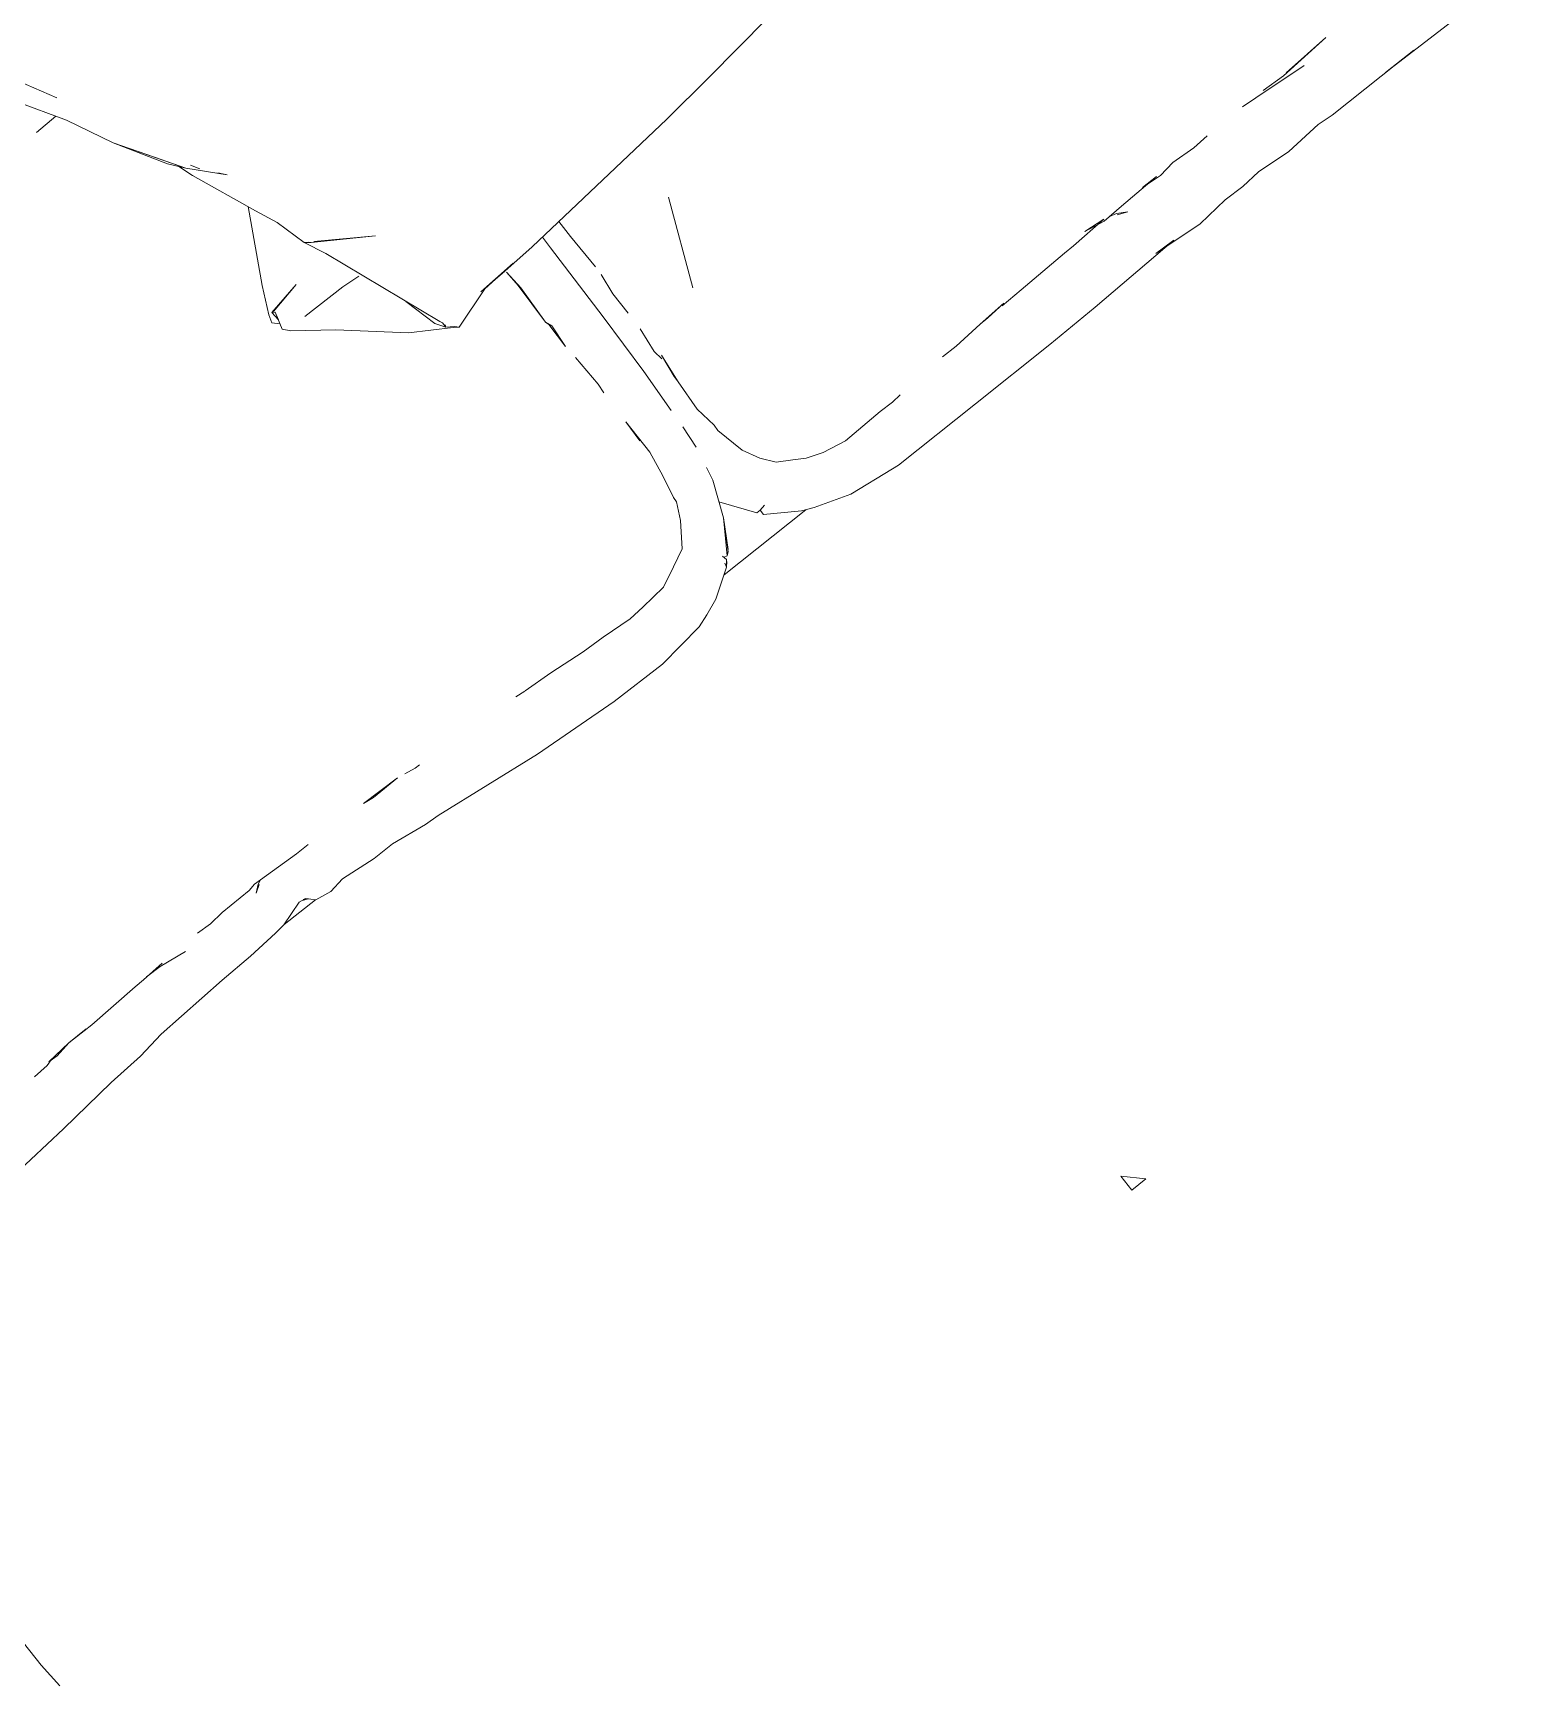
# Model space of a CAD drawing. Header units: millimetres. Extents: x 0 to 57242, y -59538 to 11130.
# Drawn here: x 21121 to 22170, y -23989 to -22819 of the extents above; entities that cross this region are included whole.
import ezdxf

# ---------------------------------------------------------------- set-up
doc = ezdxf.new("R2010")
doc.units = ezdxf.units.MM
doc.layers.add('G-IMPT', color=8, linetype='Continuous', lineweight=9)
doc.layers.add('I-FURN', color=30, linetype='Continuous', lineweight=9)

# ---------------------------------------------------------------- blocks, each defined once
blk = doc.blocks.new('LR1190_SOFA_19 - SOFA_ICV_DXF-V7-Level 0')
at = {"layer": 'G-IMPT'}
for p, q in [((126.7, 1080.4), (140.6, 1106.4)), ((131.1, 1063.8), (150.9, 1096.2)), ((135.2, 1070.6), (153.3, 1070.2)), ((131.1, 1063.8), (115.2, 1030.6)), ((115.2, 1030.6), (86.2, 984.5)), ((115.2, 1030.6), (94.4, 995)), ((98.7, 1004.3), (115.2, 1030.6)), ((98.7, 1004.3), (86.2, 984.5)), ((94.4, 995), (86.2, 984.5)), ((86.2, 984.5), (66.2, 962.4)), ((82.3, 983.9), (78.7, 977.7)), ((85.7, 977.3), (89.2, 988.4)), ((85.7, 977.3), (66.3, 930)), ((70.6, 967.7), (66.2, 962.4)), ((59.6, 914), (66.3, 930)), ((95.7, 885.7), (68.6, 935.6)), ((59.6, 914), (53.4, 891)), ((46.2, 875.3), (53.4, 891)), ((49.5, 887.9), (53.4, 891)), ((50.8, 889.3), (53.4, 891)), ((49.5, 887.9), (10.8, 863.1)), ((10.8, 863.1), (47.6, 887.2)), ((95.7, 885.7), (104.9, 866.3)), ((46.2, 875.3), (13, 787.2)), ((76.3, 871.2), (102.2, 866.4)), ((76.3, 871.2), (100.9, 866.3)), ((100.1, 865.1), (102.2, 866.4)), ((102.2, 866.4), (101.7, 859.4)), ((104.9, 866.3), (106.8, 860.8)), ((100.1, 865.1), (103.7, 852.6)), ((100.1, 865.1), (101.7, 859.4)), ((106.8, 860.8), (102.6, 856.5)), ((37.9, 848.2), (51.5, 849.3)), ((85.7, 849.7), (51.5, 849.3)), ((99.7, 847.9), (74.3, 828.5)), ((99.7, 847.9), (103.7, 852.6)), ((35.4, 794.7), (74.3, 828.5)), ((-302.6, 810.9), (-243.8, 803.8)), ((23, 813.4), (16.6, 788.3)), ((-243.8, 803.8), (-202.3, 799.3)), ((-71.2, 787.8), (-202.3, 799.3)), ((-97, 776.8), (-97.1, 790.1)), ((-80.9, 779.1), (-81.1, 788.7)), ((-71.2, 787.8), (-45.3, 786.4)), ((-22.8, 785.7), (-53.3, 787.2)), ((-26.5, 785.5), (-53.3, 787.2)), ((-45.7, 785.2), (-46.7, 770.1)), ((-45.7, 785.2), (-46.2, 772.6)), ((-22.8, 785.7), (-45.3, 786.4)), ((-26.5, 785.5), (4.8, 775.7)), ((8.3, 777.9), (35.4, 794.7)), ((16.6, 788.3), (12.1, 781.5)), ((12.1, 785.2), (13, 787.2)), ((12.1, 785.2), (12.1, 781.5)), ((-97, 776.8), (-97.4, 748.9)), ((-79.7, 717.8), (-80.9, 779.1)), ((-45.4, 740.2), (-46.2, 772.6)), ((7.1, 778), (4.8, 775.7)), ((4.8, 775.7), (8.3, 777.9)), ((7.1, 778), (12.1, 781.5)), ((12.1, 781.5), (11.6, 783)), ((-45.4, 740.2), (-46.7, 770.1)), ((-168.6, 755.2), (-142.2, 694.2)), ((-97.3, 742.1), (-95.1, 726.2)), ((-47.1, 735.4), (-45.4, 740.2)), ((-45.4, 740.2), (-46.1, 737.5)), ((-45.6, 718), (-46.1, 737.5)), ((-95.1, 726.2), (-95.2, 708.7)), ((-45.6, 718), (-47.1, 735.4)), ((-79.7, 717.8), (-78, 669.6)), ((-47.1, 682.7), (-46.4, 707.4)), ((-92.6, 675.9), (-94.8, 694.8)), ((-46.5, 675.3), (-47.1, 682.7)), ((-95.1, 670.8), (-92.7, 653.3)), ((-95.1, 670.8), (-92.6, 648.5)), ((-92.6, 675.9), (-93.7, 668.6)), ((-76, 635.7), (-78, 669.6)), ((-92.7, 653.3), (-92.6, 648.5)), ((-90.9, 625), (-92.6, 648.5)), ((-45.7, 622.2), (-45.7, 649.5)), ((-45.7, 649.5), (-45.3, 632.7)), ((-90.9, 625), (-93.4, 608.7)), ((-75.2, 621.7), (-73.7, 604.3)), ((-45.7, 622.2), (-42.5, 603.3)), ((-93.1, 604), (-93.4, 608.7)), ((-93.1, 604), (-97.8, 582.3)), ((-38.9, 586.5), (-42.5, 603.3)), ((-68.3, 578.8), (-70.4, 588.6)), ((-38.9, 586.5), (-38.6, 582.7)), ((-104.1, 570.2), (-97.8, 582.3)), ((-68.3, 578.8), (-57.7, 553.1)), ((-32.6, 570.5), (-38.6, 582.7)), ((-111.3, 560.8), (-104.1, 570.2)), ((-62.2, 564.1), (-78.3, 541.1)), ((-21, 554.2), (-32.6, 570.5)), ((-603.7, 553.6), (-563.3, 551.1)), ((-603.7, 553.6), (-566, 551.6)), ((-538.2, 551.1), (-579.3, 547.8)), ((-563.3, 551.1), (-545.6, 552)), ((-538.2, 551.1), (-526.9, 552)), ((-481.7, 550.8), (-494.4, 551.6)), ((-481.7, 550.8), (-463.7, 551.9)), ((-451.2, 550.1), (-463.7, 551.9)), ((-435.8, 551.3), (-451.2, 550.1)), ((-415.9, 550.4), (-448.4, 551.4)), ((-448.4, 551.4), (-435.8, 551.3)), ((-415.9, 550.4), (-399.6, 549.7)), ((-410, 548.4), (-404.2, 549.9)), ((-384.3, 552.4), (-400.5, 550.9)), ((-371.8, 549.4), (-400.5, 550.9)), ((-399.6, 549.7), (-384.3, 552.4)), ((-141.7, 545.3), (-129.7, 549.8)), ((-121.7, 554.8), (-129.7, 549.8)), ((-111.3, 560.8), (-121.7, 554.8)), ((-46.1, 533.5), (-57.7, 553.1)), ((-57.7, 553.1), (-42.9, 530.5)), ((-57.7, 553.1), (-45.1, 532.2)), ((-8.3, 548.1), (-21, 554.2)), ((223.9, 550.5), (220.1, 550.4)), ((223.9, 550.5), (232.2, 551.9)), ((237.9, 552.8), (268.1, 553.6)), ((260, 552.6), (237.9, 552.8)), ((260, 552.6), (268.1, 553.6)), ((327.5, 555.3), (316.9, 555.3)), ((327.5, 555.3), (364.2, 556.9)), ((362.2, 555.4), (358.4, 556.9)), ((367.3, 551.2), (361.7, 554.8)), ((367.3, 551.2), (362.2, 555.4)), ((369.9, 555.9), (364.2, 556.9)), ((369.9, 555.9), (394.6, 555.5)), ((406.1, 554.4), (394.6, 555.5)), ((406.1, 554.4), (417.5, 554.9)), ((453, 552.9), (432.2, 550.1)), ((468, 553), (450.4, 553.9)), ((453, 552.9), (465.1, 553.2)), ((468, 553), (475.7, 552.8)), ((516.6, 550.8), (475.7, 552.8)), ((516.6, 550.8), (537.2, 550.9)), ((537.2, 550.9), (521.4, 550.9)), ((537.2, 550.9), (549.4, 548.7)), ((537.2, 550.9), (556.8, 549.2)), ((-410, 548.4), (-417, 544.3)), ((-409.7, 547.3), (-417, 544.3)), ((-363.4, 549.4), (-371.8, 549.4)), ((-363.4, 549.4), (-351.4, 549)), ((-323.3, 548.1), (-351.4, 549)), ((-323.3, 548.1), (-305.6, 547.7)), ((-307.8, 548.5), (-285.4, 547.3)), ((-307.8, 548.5), (-292.5, 547.4)), ((-285.4, 547.3), (-292.5, 547.4)), ((-262.4, 545.7), (-285.4, 547.3)), ((-262.4, 545.7), (-250.1, 545.7)), ((-202.4, 542.7), (-209.8, 543.3)), ((-191.5, 542.9), (-202.4, 542.7)), ((-191.5, 542.9), (-159.2, 541.9)), ((-141.7, 545.3), (-159.2, 541.9)), ((-81.3, 541.3), (-86, 542.1)), ((-81.3, 541.3), (-78.3, 541.1)), ((-81.3, 537.2), (-81.3, 541.1)), ((-8.3, 548.1), (6.3, 541.1)), ((6.3, 541.1), (26.7, 539.2)), ((38.6, 538.3), (26.7, 539.2)), ((38.6, 538.3), (61.9, 540)), ((79.4, 540.9), (61.9, 540)), ((79.4, 540.9), (106.5, 543.3)), ((106.5, 543.3), (128.8, 544.7)), ((129.1, 544.7), (136.6, 545.4)), ((549.4, 548.7), (556.8, 549.2)), ((559.3, 548), (554.5, 549.4)), ((556.8, 549.2), (554.5, 549.4)), ((559.3, 548), (571.3, 547.3)), ((-81.3, 537.2), (-103.9, 522.5)), ((-42.9, 530.5), (-45.1, 532.2)), ((-45, 532.5), (-42.9, 530.5)), ((-42.9, 530.5), (-40.6, 531)), ((-40.8, 528.7), (-40, 532.3)), ((-37.4, 524.4), (-40.8, 528.7)), ((-40.2, 527.3), (-37.4, 524.4)), ((-37.4, 524.4), (-38.4, 527.4)), ((345, 527), (340.6, 525)), ((347.4, 527.4), (342.1, 526.3)), ((344, 527), (342.1, 526.3)), ((365.8, 521.4), (347.4, 527.4)), ((-138.7, 510), (-112.5, 518.8)), ((-112.5, 518.8), (-103.9, 522.5)), ((-32.8, 521.3), (-106.8, 521.2)), ((-17.5, 511.5), (-37.4, 524.4)), ((269.9, 518.4), (243.1, 514.6)), ((269.9, 518.4), (286.4, 518.4)), ((313, 521), (286.4, 518.4)), ((313, 521), (325.1, 519.1)), ((325.1, 519.1), (337, 521.2)), ((337, 521.2), (342.1, 526.3)), ((365.7, 521.5), (337.2, 521.4)), ((374.1, 520.5), (365.8, 521.4)), ((374.1, 520.5), (398.2, 518.9)), ((398.2, 518.9), (424.5, 517.9)), ((424.5, 517.9), (482.1, 515)), ((503.4, 511.9), (482.1, 515)), ((-736.3, 506.2), (-621.3, 507.8)), ((-646.9, 507.8), (-621.3, 507.8)), ((-646.9, 507.8), (-572.9, 507.8)), ((-572.9, 507.8), (-560.9, 508.8)), ((-560.9, 508.8), (-532.9, 506.8)), ((-532.9, 506.8), (-507, 509)), ((-491.9, 507.8), (-507, 509)), ((-491.9, 507.8), (-476.1, 508)), ((-451.8, 505.8), (-476.1, 508)), ((-414, 509), (-451.8, 505.8)), ((-414, 509), (-429.9, 508.3)), ((-356.6, 505.9), (-429.9, 508.3)), ((-315.1, 505.3), (-356.6, 505.9)), ((-315.1, 505.3), (-247.8, 505.1)), ((-177.9, 505.1), (-247.8, 505.1)), ((-177.9, 505.1), (-173, 505.8)), ((-138.7, 510), (-173, 505.8)), ((-5.5, 506.8), (-17.5, 511.5)), ((4, 503.4), (-5.5, 506.8)), ((4, 503.4), (40.7, 498.9)), ((84.2, 499.5), (149.9, 504.2)), ((232.1, 514), (149.9, 504.2)), ((243.1, 514.6), (232.1, 514)), ((503.4, 511.9), (531.3, 510.3)), ((578, 505.6), (531.3, 510.3)), ((650, 499.7), (578, 505.6)), ((84.2, 499.5), (40.7, 498.9)), ((827.3, 267.1), (827.3, 217.9)), ((826.2, 198.2), (827.3, 217.9)), ((12.7, 12.7), (0, 0)), ((12.7, 0), (12.7, 12.7)), ((0, 0), (12.7, 0))]:
    blk.add_line(p, q, dxfattribs=at)
blk = doc.blocks.new('LR1190_SOFA_19 - LR1190_SOFA_19-V8-Level 0')
at = {"extrusion": (0, 0, -1), "zscale": -1, "rotation": 180}
blk.add_blockref('LR1190_SOFA_19 - SOFA_ICV_DXF-V7-Level 0', (1959.4, 1435.8), dxfattribs=at)

msp = doc.modelspace()

# ---------------------------------------------------------------- block references
at = {"layer": 'I-FURN', "rotation": 218.5192572358333}
msp.add_blockref('LR1190_SOFA_19 - LR1190_SOFA_19-V8-Level 0', (19482.2, -23728.3), dxfattribs=at)

doc.saveas('drawing.dxf')
